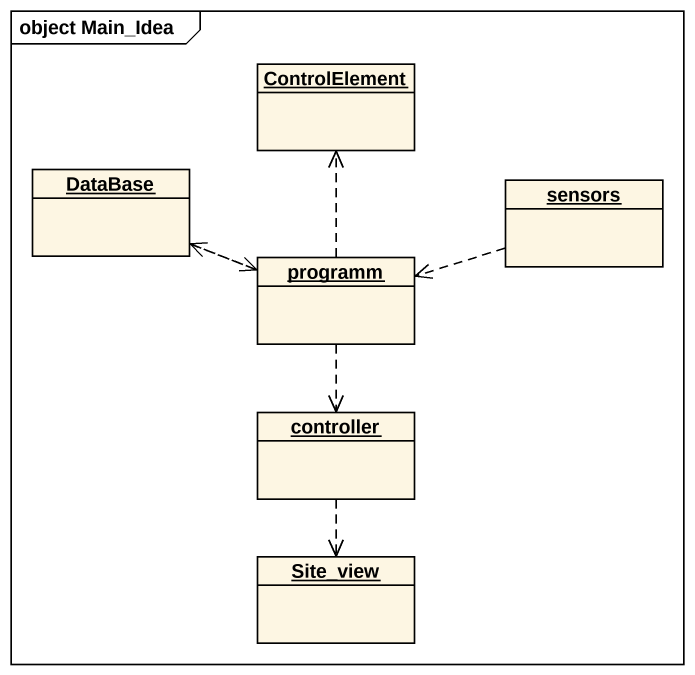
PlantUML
@startuml
mainframe object Main_Idea
hide circle
hide empty members
object ControlElement
object "DataBase" as DataBase_
object sensors
object programm
object controller
object Site_view
DataBase_ .right.> programm
sensors .left.> programm
programm .up.> ControlElement
programm .left.> DataBase_
programm ..> controller
controller ..> Site_view
@enduml
